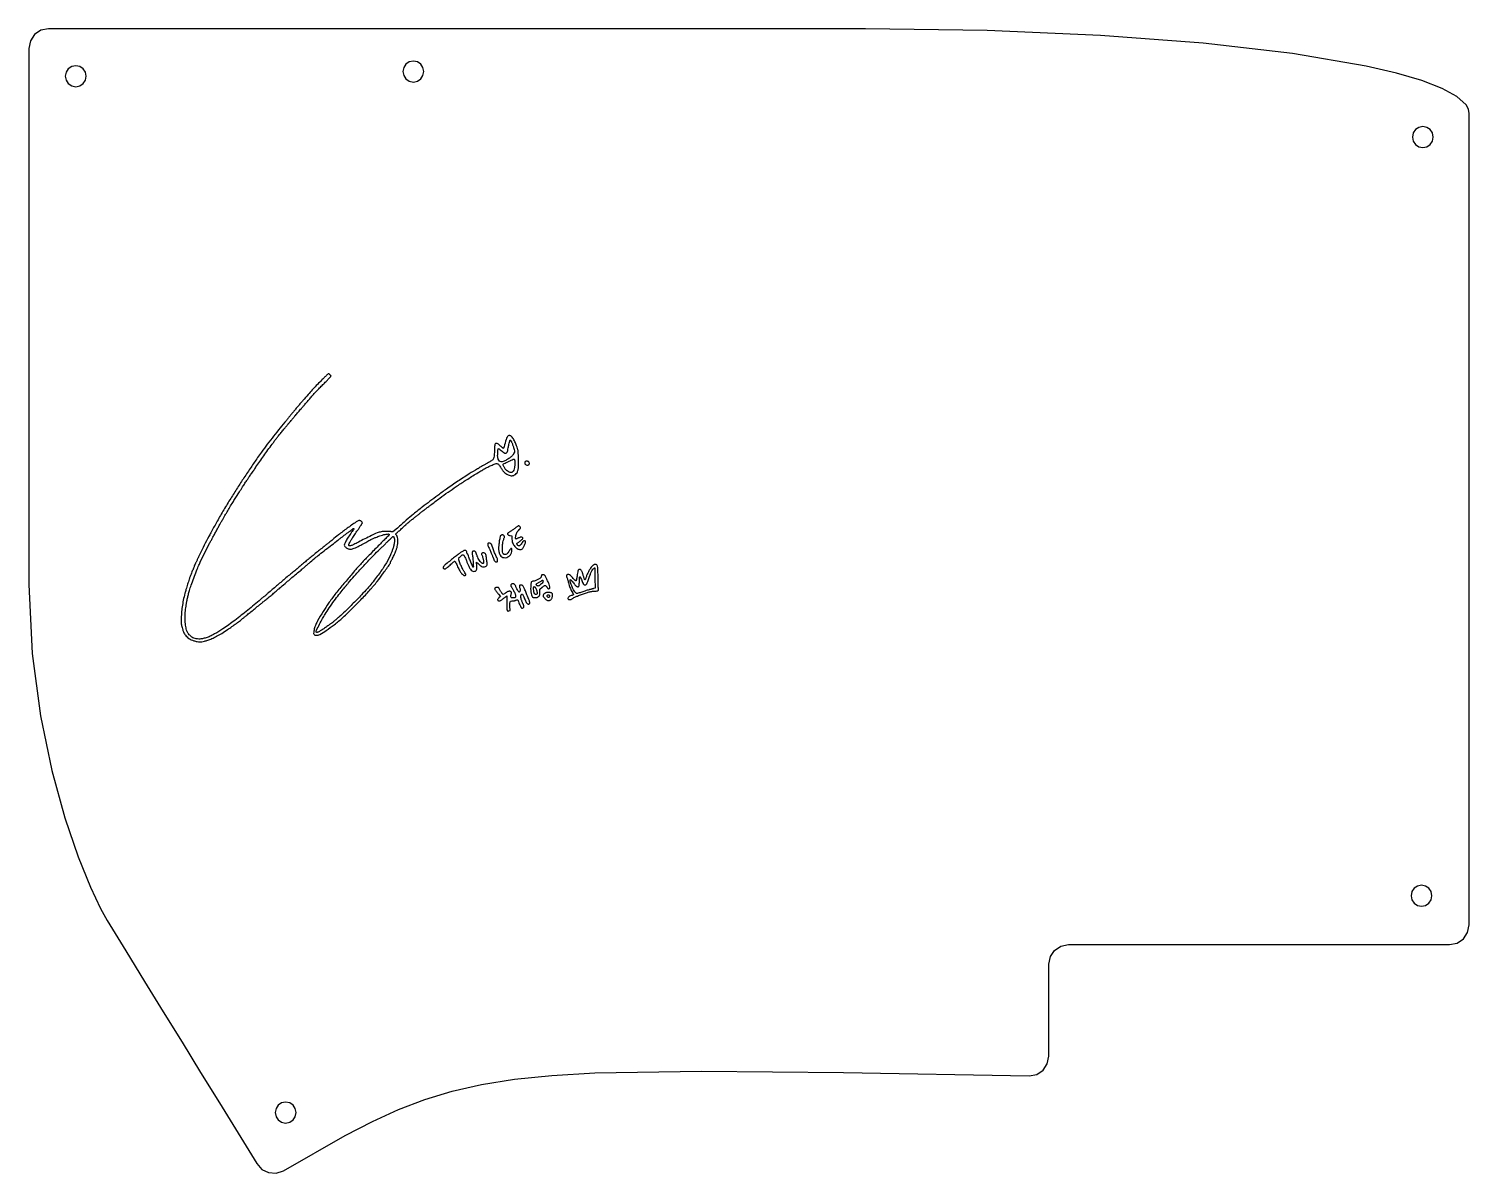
# Model space of a CAD drawing. Extents: x -110 to 546, y -59 to 410.
# Drawn here: x 183.4 to 344.9, y 111.1 to 239.4 of the extents above; entities that cross this region are included whole.
import ezdxf

# ---------------------------------------------------------------- set-up
doc = ezdxf.new("R2010")
doc.units = 0
doc.header["$MEASUREMENT"] = 0
doc.layers.get('0').update_dxf_attribs({"lineweight": 25, "true_color": 0xffffff})

msp = doc.modelspace()

# ---------------------------------------------------------------- linework, layer by layer
for p, q in [((184.71, 239.25), (184.01, 238.77)), ((185.57, 239.42), (184.71, 239.25)), ((277.19, 239.42), (185.57, 239.42)), ((290.84, 239.23), (277.19, 239.42)), ((303.55, 238.67), (290.84, 239.23)), ((183.54, 238.07), (183.37, 237.22)), ((184.01, 238.77), (183.54, 238.07)), ((315.06, 237.8), (303.55, 238.67)), ((325.07, 236.64), (315.06, 237.8)), ((183.37, 237.22), (183.37, 177.1)), ((333.34, 235.23), (325.07, 236.64)), ((187.55, 234.56), (187.46, 234.1)), ((187.8, 234.93), (187.55, 234.56)), ((188.18, 235.19), (187.8, 234.93)), ((188.63, 235.28), (188.18, 235.19)), ((189.09, 235.19), (188.63, 235.28)), ((189.46, 234.93), (189.09, 235.19)), ((189.72, 234.56), (189.46, 234.93)), ((189.81, 234.1), (189.72, 234.56)), ((225.41, 235.08), (225.32, 234.63)), ((225.32, 234.63), (225.41, 234.17)), ((225.32, 234.63), (225.32, 234.63)), ((225.66, 235.46), (225.41, 235.08)), ((226.03, 235.71), (225.66, 235.46)), ((226.49, 235.8), (226.03, 235.71)), ((226.95, 235.71), (226.49, 235.8)), ((227.32, 235.46), (226.95, 235.71)), ((227.57, 235.08), (227.32, 235.46)), ((227.66, 234.63), (227.57, 235.08)), ((227.57, 234.17), (227.66, 234.63)), ((336.73, 234.45), (333.34, 235.23)), ((339.58, 233.62), (336.73, 234.45)), ((187.46, 234.1), (187.55, 233.65)), ((187.46, 234.1), (187.46, 234.1)), ((187.55, 233.65), (187.8, 233.27)), ((187.8, 233.27), (188.18, 233.02)), ((188.18, 233.02), (188.63, 232.93)), ((188.63, 232.93), (189.09, 233.02)), ((189.09, 233.02), (189.46, 233.27)), ((189.46, 233.27), (189.72, 233.65)), ((189.72, 233.65), (189.81, 234.1)), ((225.41, 234.17), (225.66, 233.8)), ((225.66, 233.8), (226.03, 233.54)), ((226.03, 233.54), (226.49, 233.45)), ((226.49, 233.45), (226.95, 233.54)), ((226.95, 233.54), (227.32, 233.8)), ((227.32, 233.8), (227.57, 234.17)), ((341.85, 232.74), (339.58, 233.62)), ((343.52, 231.83), (341.85, 232.74)), ((344.55, 230.89), (343.52, 231.83)), ((344.81, 230.41), (344.55, 230.89)), ((344.89, 229.92), (344.81, 230.41)), ((344.89, 138.92), (344.89, 229.92)), ((338.86, 228.11), (338.61, 227.74)), ((339.23, 228.36), (338.86, 228.11)), ((339.69, 228.45), (339.23, 228.36)), ((340.15, 228.36), (339.69, 228.45)), ((340.52, 228.11), (340.15, 228.36)), ((340.77, 227.74), (340.52, 228.11)), ((338.61, 227.74), (338.52, 227.28)), ((338.52, 227.28), (338.61, 226.82)), ((338.52, 227.28), (338.52, 227.28)), ((338.61, 226.82), (338.86, 226.45)), ((338.86, 226.45), (339.23, 226.2)), ((339.23, 226.2), (339.69, 226.1)), ((339.69, 226.1), (340.15, 226.2)), ((340.15, 226.2), (340.52, 226.45)), ((340.52, 226.45), (340.77, 226.82)), ((340.86, 227.28), (340.77, 227.74)), ((340.77, 226.82), (340.86, 227.28)), ((183.37, 177.1), (183.76, 169.36)), ((183.76, 169.36), (184.69, 162.39)), ((184.69, 162.39), (185.95, 156.24)), ((185.95, 156.24), (187.4, 150.95)), ((187.4, 150.95), (188.89, 146.57)), ((188.89, 146.57), (190.28, 143.15)), ((190.28, 143.15), (191.42, 140.75)), ((338.47, 142.66), (338.37, 142.2)), ((338.37, 142.2), (338.47, 141.74)), ((338.37, 142.2), (338.37, 142.2)), ((338.72, 143.03), (338.47, 142.66)), ((339.09, 143.28), (338.72, 143.03)), ((339.55, 143.37), (339.09, 143.28)), ((340, 143.28), (339.55, 143.37)), ((340.38, 143.03), (340, 143.28)), ((340.63, 142.66), (340.38, 143.03)), ((340.72, 142.2), (340.63, 142.66)), ((340.63, 141.74), (340.72, 142.2)), ((191.42, 140.75), (192.16, 139.41)), ((338.47, 141.74), (338.72, 141.37)), ((338.72, 141.37), (339.09, 141.12)), ((339.09, 141.12), (339.55, 141.02)), ((339.55, 141.02), (340, 141.12)), ((340, 141.12), (340.38, 141.37)), ((340.38, 141.37), (340.63, 141.74)), ((192.16, 139.41), (194.26, 136)), ((344.72, 138.06), (344.89, 138.92)), ((343.55, 136.89), (344.25, 137.36)), ((344.25, 137.36), (344.72, 138.06)), ((194.26, 136), (196.35, 132.59)), ((297.93, 135.37), (298.4, 136.07)), ((298.4, 136.07), (299.1, 136.54)), ((299.1, 136.54), (299.95, 136.72)), ((299.95, 136.72), (342.69, 136.71)), ((342.69, 136.71), (343.55, 136.89)), ((297.75, 134.51), (297.93, 135.37)), ((297.75, 124.19), (297.75, 134.51)), ((196.35, 132.59), (198.45, 129.19)), ((198.45, 129.19), (200.55, 125.78)), ((200.55, 125.78), (202.64, 122.37)), ((297.11, 122.63), (297.58, 123.33)), ((297.58, 123.33), (297.75, 124.19)), ((202.64, 122.37), (204.74, 118.96)), ((234.15, 121.04), (237.84, 121.62)), ((237.84, 121.62), (242.03, 122.04)), ((242.03, 122.04), (246.84, 122.32)), ((246.84, 122.32), (258.8, 122.54)), ((258.8, 122.54), (274.71, 122.39)), ((274.71, 122.39), (295.55, 121.99)), ((295.55, 121.99), (296.41, 122.16)), ((296.41, 122.16), (297.11, 122.63)), ((227.77, 119.36), (230.84, 120.29)), ((230.84, 120.29), (234.15, 121.04)), ((204.74, 118.96), (206.83, 115.56)), ((211.09, 118.34), (211, 117.88)), ((211.34, 118.71), (211.09, 118.34)), ((211.71, 118.96), (211.34, 118.71)), ((212.17, 119.05), (211.71, 118.96)), ((212.63, 118.96), (212.17, 119.05)), ((213, 118.71), (212.63, 118.96)), ((213.25, 118.34), (213, 118.71)), ((213.34, 117.88), (213.25, 118.34)), ((221.9, 116.87), (224.83, 118.22)), ((224.83, 118.22), (227.77, 119.36)), ((211, 117.88), (211.09, 117.42)), ((211, 117.88), (211, 117.88)), ((211.09, 117.42), (211.34, 117.05)), ((211.34, 117.05), (211.71, 116.8)), ((211.71, 116.8), (212.17, 116.7)), ((212.17, 116.7), (212.63, 116.8)), ((212.63, 116.8), (213, 117.05)), ((213, 117.05), (213.25, 117.42)), ((213.25, 117.42), (213.34, 117.88)), ((218.86, 115.29), (221.9, 116.87)), ((206.83, 115.56), (208.93, 112.16)), ((211.93, 111.36), (218.86, 115.29)), ((208.93, 112.16), (209.5, 111.51)), ((209.5, 111.51), (210.26, 111.14)), ((210.26, 111.14), (211.1, 111.08)), ((211.1, 111.08), (211.93, 111.36))]:
    msp.add_line(p, q)
at = {"color": 5, "true_color": 0x0000ff}
for points in [[(216.12, 199.92, 0.004495), (215.61, 199.4, 0.006115), (215.16, 198.92, 0.005534), (214.68, 198.4, 0.002839), (214.1, 197.73, -0.000094), (213.99, 197.6, -0.000046), (213.85, 197.43, -0.000045), (213.7, 197.26, -0.000066), (213.57, 197.11, 0.002058), (213.44, 196.95, 0.001431), (213.29, 196.78, 0.001443), (213.15, 196.61, 0.002982), (213.05, 196.48, -0.002163), (212.92, 196.33, -0.000525), (212.72, 196.08, -0.000538), (212.48, 195.8, -0.000536), (212.25, 195.51, 0.00417), (211.55, 194.66, 0.0035), (210.82, 193.74, 0.003519), (210.11, 192.82, 0.004387), (209.46, 191.95, 0.007785), (209.02, 191.33, 0.001735), (208.29, 190.25, 0.001876), (207.49, 189.06, 0.002433), (206.76, 187.95, 0.005765), (206.01, 186.76, 0.004825), (205.23, 185.48, 0.00488), (204.5, 184.21, 0.006477), (203.85, 183.03, -0.001253), (203.71, 182.77, -0.001869), (203.59, 182.55, -0.000783), (203.48, 182.36, -0.039809), (203.46, 182.32, 0.049856), (203.4, 182.23, 0.000238), (202.92, 181.26, 0.000888), (202.48, 180.37, 0.010154), (202.31, 180.02, -0.001344), (202.26, 179.91, -0.000633), (202.2, 179.77, -0.000627), (202.13, 179.62, -0.000884), (202.07, 179.49, 0.00786), (201.96, 179.25, 0.003374), (201.83, 178.93, 0.002733), (201.66, 178.51, 0.001398), (201.46, 178, 0.014538), (201.35, 177.69, 0.002674), (201.17, 177.12, 0.00303), (200.99, 176.53, 0.008098), (200.87, 176.11, 0.014383), (200.69, 175.35, 0.015913), (200.57, 174.6, 0.016453), (200.49, 173.88, 0.018087), (200.46, 173.17, 0.005035), (200.47, 172.79, 0.027007), (200.48, 172.58, 0.033283), (200.52, 172.4, 0.010204), (200.6, 172.13, 0.011761), (200.71, 171.79, 0.039797), (200.81, 171.58, 0.048655), (200.93, 171.41, 0.02471), (201.11, 171.22, 0.039925), (201.33, 171.04, 0.046887), (201.57, 170.9, 0.038988), (201.86, 170.8, 0.017611), (202.25, 170.7, 0.037566), (202.52, 170.67, 0.042056), (202.77, 170.68, 0.034347), (203.06, 170.74, 0.015077), (203.43, 170.85, 0.025358), (203.91, 171.04, 0.017152), (204.43, 171.29, 0.014959), (205, 171.62, 0.009911), (205.65, 172.04, 0.005173), (206.14, 172.38, 0.004618), (206.65, 172.74, 0.002574), (207.11, 173.08, 0.055267), (207.23, 173.19, -0.043791), (207.25, 173.21, -0.000922), (207.35, 173.29, -0.002134), (207.47, 173.38, -0.001436), (207.6, 173.49, 0.002714), (207.88, 173.71, 0.000885), (208.28, 174.04, 0.000844), (208.75, 174.42, 0.000732), (209.23, 174.82, -0.000391), (209.35, 174.91, -0.000038), (209.63, 175.14, -0.000048), (209.97, 175.42, -0.000038), (210.34, 175.72, 0.001223), (210.72, 176.03, 0.001211), (211.1, 176.35, 0.001187), (211.43, 176.63, 0.004701), (211.63, 176.8, -0.001337), (212.26, 177.35, -0.002588), (212.76, 177.78, -0.002823), (213.24, 178.18, -0.001989), (213.79, 178.63, 0.00313), (214, 178.81, 0.001548), (214.27, 179.04, 0.001537), (214.55, 179.28, 0.002249), (214.8, 179.49, -0.003919), (215.43, 180.04, -0.007147), (215.96, 180.47, -0.004336), (216.65, 181.01, -0.000658), (218.04, 182.08, -0.00051), (218.29, 182.27, -0.000542), (218.53, 182.46, -0.000515), (218.75, 182.62, -0.002502), (218.87, 182.71, 0.001064), (218.97, 182.79, 0.000483), (219.11, 182.89, 0.000479), (219.25, 183, 0.000657), (219.38, 183.09, -0.003543), (219.76, 183.38, -0.325683), (219.83, 183.38, -0.412163), (219.83, 183.32, -0.004074), (219.57, 182.96, 0.012096), (219.18, 182.4, 0.026458), (218.92, 181.95, 0.030382), (218.76, 181.61, 0.216563), (218.77, 181.43, 0.066269), (218.85, 181.32, 0.049453), (218.96, 181.23, 0.046243), (219.1, 181.15, 0.041973), (219.25, 181.09, 0.022847), (219.38, 181.07, 0.058166), (219.47, 181.06, 0.051453), (219.57, 181.08, 0.014855), (219.73, 181.12, 0.02157), (219.99, 181.22, 0.011329), (220.3, 181.37, 0.008065), (220.71, 181.58, 0.002893), (221.29, 181.9, -0.005346), (221.74, 182.14, -0.015619), (222.05, 182.29, -0.015332), (222.38, 182.42, -0.004999), (222.87, 182.6, -0.0232), (223.17, 182.69, -0.028713), (223.46, 182.75, -0.027255), (223.7, 182.77, -0.204456), (223.81, 182.72, -0.40651), (223.81, 182.7, -0.00077), (223.49, 182.36, -0.004376), (223.12, 181.98, -0.002624), (222.68, 181.54, 0.001863), (222.18, 181.05, 0.001565), (221.67, 180.52, 0.001579), (221.19, 180.04, 0.004362), (220.87, 179.7, 0.004615), (220.44, 179.23, 0.005074), (220.03, 178.77, 0.003172), (219.51, 178.16, 0.000686), (218.6, 177.08, 0.008283), (217.7, 175.97, 0.014102), (216.98, 175, 0.015288), (216.37, 174.06, 0.012312), (215.76, 173.01, 0.008064), (215.56, 172.63, 0.026214), (215.45, 172.36, 0.034346), (215.38, 172.13, 0.023669), (215.33, 171.86, 0.03203), (215.31, 171.62, 0.135195), (215.35, 171.49, 0.187691), (215.44, 171.42, 0.073257), (215.6, 171.4, 0.129839), (216, 171.5, 0.018307), (216.73, 171.95, 0.018825), (217.62, 172.59, 0.012023), (218.59, 173.4, 0.017401), (219.18, 173.95, 0.003309), (220.22, 174.99, 0.002983), (221.24, 176.05, 0.022764), (221.7, 176.57, -0.004912), (221.78, 176.67, -0.003865), (221.87, 176.77, -0.003908), (221.95, 176.87, -0.009622), (222.01, 176.94, 0.028304), (222.44, 177.44, 0.00583), (223.14, 178.39, 0.002029), (223.87, 179.41, 0.155366), (223.93, 179.59, -0.10168), (223.93, 179.62, -0.016957), (223.95, 179.66, -0.017983), (223.98, 179.71, -0.015076), (224.01, 179.76, 0.041165), (224.17, 180.04, 0.009596), (224.39, 180.52, 0.009841), (224.59, 181.02, 0.036814), (224.69, 181.35, 0.032392), (224.74, 181.7, 0.03415), (224.75, 182.06, 0.036837), (224.71, 182.37, 0.08926), (224.63, 182.58, -0.006811), (224.59, 182.65, -0.009556), (224.56, 182.7, -0.006314), (224.53, 182.75, -0.116232), (224.53, 182.77, -0.204547), (224.53, 182.79, -0.001817), (224.64, 182.89, -0.005867), (224.76, 183, -0.003708), (224.91, 183.13, 0.00259), (225.08, 183.28, 0.001583), (225.28, 183.46, 0.001586), (225.47, 183.64, 0.002817), (225.63, 183.79, -0.005101), (225.88, 184.02, -0.010072), (226.09, 184.19, -0.00859), (226.32, 184.38, -0.002766), (226.67, 184.64, 0.004107), (226.81, 184.75, 0.002876), (226.96, 184.87, 0.002901), (227.11, 184.99, 0.006044), (227.22, 185.09, -0.006686), (227.34, 185.18, -0.003032), (227.49, 185.3, -0.003001), (227.65, 185.43, -0.004109), (227.8, 185.54, 0.000572), (227.95, 185.66, 0.000367), (228.12, 185.79, 0.000368), (228.3, 185.92, 0.000691), (228.44, 186.02, -0.00372), (229.47, 186.8, -0.005616), (230.38, 187.45, -0.005724), (231.29, 188.08, -0.004087), (232.32, 188.76, -0.00478), (232.59, 188.93, -0.000658), (233.17, 189.29, -0.000805), (233.75, 189.65, -0.002234), (234.16, 189.9, -0.014642), (234.59, 190.14, -0.010055), (235.09, 190.39, -0.007299), (235.56, 190.6, -0.075573), (235.77, 190.66, -0.083681), (235.92, 190.65, -0.131746), (236.03, 190.59, -0.061115), (236.15, 190.45, -0.007453), (236.36, 190.1, 0.021234), (236.53, 189.85, 0.04794), (236.68, 189.68, 0.048297), (236.86, 189.55, 0.021844), (237.12, 189.4, 0.051588), (237.35, 189.32, 0.07906), (237.56, 189.3, 0.083654), (237.75, 189.34, 0.065188), (237.94, 189.45, 0.078805), (238.12, 189.64, 0.098124), (238.22, 189.87, 0.047969), (238.27, 190.24, 0.006719), (238.27, 191, 0.003974), (238.27, 191.4, 0.00516), (238.26, 191.78, 0.003918), (238.24, 192.09, 0.045951), (238.22, 192.21, 0.036264), (238.12, 192.52, 0.010592), (237.93, 192.97, 0.009259), (237.71, 193.42, 0.059311), (237.58, 193.62, 0.023874), (237.49, 193.71, 0.060363), (237.43, 193.76, 0.073862), (237.35, 193.79, 0.052423), (237.27, 193.8, 0.140343), (237.11, 193.76, 0.149569), (237, 193.64, 0.042674), (236.89, 193.37, 0.002813), (236.66, 192.54, -0.019193), (236.64, 192.48, -0.028713), (236.62, 192.42, -0.02796), (236.6, 192.38, -0.256082), (236.58, 192.37, -0.169338), (236.56, 192.38, -0.005287), (236.47, 192.44, -0.009776), (236.38, 192.53, -0.006554), (236.27, 192.62, 0.017453), (236.09, 192.79, 0.057408), (235.95, 192.88, 0.08966), (235.83, 192.91, 0.102335), (235.71, 192.9, 0.202822), (235.66, 192.86, 0.074587), (235.63, 192.77, 0.027086), (235.61, 192.59, 0.002807), (235.59, 192.17, -0.006665), (235.56, 191.64, -0.035005), (235.52, 191.34, -0.067619), (235.45, 191.16, -0.107344), (235.34, 191.03, -0.027129), (235.26, 190.98, -0.002614), (235.05, 190.85, -0.003319), (234.8, 190.7, -0.002616), (234.53, 190.54, 0.000031), (234.25, 190.39, 0.000038), (233.99, 190.24, 0.000032), (233.78, 190.12, 0.000266), (233.68, 190.06, 0.012478), (232.75, 189.5, 0.004729), (231.48, 188.67, 0.004798), (230.21, 187.8, 0.009668), (229.22, 187.08, 0.001457), (227.49, 185.78, 0.006731), (226.51, 185, 0.009228), (225.7, 184.32, 0.004611), (224.7, 183.43), (224.2, 182.99), (224.01, 183.02, 0.025343), (223.9, 183.03, 0.00665), (223.73, 183.04, 0.006737), (223.54, 183.05, 0.006858), (223.35, 183.05, 0.043517), (222.87, 183.01, 0.050447), (222.42, 182.88, 0.02243), (221.79, 182.59, 0.002332), (220.33, 181.85, -0.006352), (219.81, 181.58, -0.033434), (219.51, 181.46, -0.075072), (219.34, 181.43, -0.316166), (219.25, 181.49, -0.186867), (219.26, 181.6, -0.026628), (219.35, 181.81, -0.02249), (219.52, 182.1, -0.008855), (219.77, 182.48, 0.001933), (219.93, 182.71, 0.001532), (220.09, 182.96, 0.001548), (220.25, 183.19, 0.003871), (220.36, 183.35, -0.002225), (220.45, 183.5, -0.002089), (220.54, 183.64, -0.002077), (220.63, 183.77, -0.007201), (220.69, 183.85, 0.021135), (220.74, 183.94, 0.071152), (220.77, 183.99, 0.104419), (220.77, 184.05, 0.082637), (220.75, 184.1, 0.097126), (220.69, 184.18, 0.072282), (220.59, 184.24, 0.07157), (220.48, 184.26, 0.091151), (220.37, 184.26, 0.092754), (220.08, 184.12, 0.003325), (219.07, 183.4, 0.006751), (218.09, 182.66, 0.018223), (217.42, 182.11, -0.015087), (217.36, 182.05, -0.000722), (217.13, 181.88, -0.001182), (216.87, 181.67, -0.00085), (216.57, 181.44, 0.00419), (216.21, 181.15, 0.001884), (215.74, 180.77, 0.001865), (215.24, 180.37, 0.002539), (214.8, 180, -0.000005), (214.38, 179.65, -0.000005), (213.96, 179.3, -0.000005), (213.6, 178.99, -0.00002), (213.37, 178.8, -0.001301), (213.19, 178.65, -0.000843), (212.97, 178.47, -0.000847), (212.76, 178.29, -0.001606), (212.59, 178.16, 0.00532), (212.08, 177.73, 0.000997), (211.15, 176.94, 0.000478), (210.18, 176.11, 0.017956), (209.96, 175.91, -0.02066), (209.93, 175.88, -0.003728), (209.86, 175.83, -0.004015), (209.78, 175.76, -0.003624), (209.7, 175.7, 0.003541), (209.61, 175.63, 0.002823), (209.51, 175.55, 0.002853), (209.42, 175.48, 0.007189), (209.36, 175.43, -0.009053), (207.93, 174.22, -0.009075), (206.46, 173.08, -0.009246), (205.14, 172.12, -0.029561), (204.2, 171.55, -0.016907), (203.69, 171.29, -0.028201), (203.24, 171.12, -0.033071), (202.83, 171.02, -0.042986), (202.45, 170.98, -0.037222), (202.14, 171.01, -0.061856), (201.88, 171.07, -0.062432), (201.66, 171.2, -0.03869), (201.43, 171.4, -0.016468), (201.29, 171.55, -0.038894), (201.2, 171.68, -0.041853), (201.13, 171.81, -0.021991), (201.07, 171.98, -0.044185), (200.95, 172.53, -0.024658), (200.9, 173.22, -0.023468), (200.92, 173.96, -0.024697), (201, 174.68, 0.000055), (201.03, 174.85, 0.000062), (201.06, 175.01, 0.000057), (201.08, 175.15, 0.000344), (201.09, 175.22, -0.016308), (201.14, 175.45, -0.003104), (201.24, 175.88, -0.003352), (201.35, 176.3, -0.012142), (201.43, 176.57, -0.009748), (201.64, 177.2, -0.00439), (201.95, 178.02, -0.004322), (202.26, 178.83, -0.011913), (202.5, 179.39, 0.005047), (202.53, 179.46, 0.007084), (202.56, 179.53, 0.004449), (202.58, 179.59, 0.090498), (202.59, 179.61, -0.116343), (202.6, 179.66, -0.000111), (203.12, 180.7, -0.000246), (203.63, 181.72, -0.050327), (203.69, 181.81, 0.041575), (203.71, 181.85, 0.000349), (203.88, 182.16, 0.001238), (204.07, 182.51, 0.000797), (204.29, 182.92, -0.001512), (204.52, 183.34, -0.001853), (204.73, 183.73, -0.00154), (204.91, 184.06, -0.013302), (205, 184.2, 0.005856), (205.07, 184.32, 0.002681), (205.15, 184.46, 0.002655), (205.24, 184.62, 0.003661), (205.32, 184.76, -0.00669), (205.52, 185.11, -0.002226), (205.83, 185.63, -0.002281), (206.16, 186.18, -0.003572), (206.45, 186.64, -0.000572), (206.99, 187.49, -0.001977), (207.34, 188.05, -0.002931), (207.61, 188.46, -0.003543), (207.87, 188.85, 0.000776), (208.06, 189.12, 0.000308), (208.31, 189.5, 0.000305), (208.59, 189.9, 0.000383), (208.84, 190.28, -0.003659), (209.26, 190.9, -0.003197), (209.71, 191.54, -0.003118), (210.18, 192.19, -0.00303), (210.67, 192.84, 0.00052), (210.78, 193, 0.000428), (210.9, 193.16, 0.000432), (211.01, 193.31, 0.001152), (211.09, 193.42, -0.008489), (211.18, 193.53, -0.002626), (211.31, 193.69, -0.002626), (211.46, 193.87, -0.002885), (211.6, 194.05, 0.002515), (211.75, 194.23, 0.001988), (211.91, 194.42, 0.00201), (212.06, 194.6, 0.005001), (212.16, 194.74, -0.003998), (212.25, 194.85, -0.003756), (212.34, 194.97, -0.003737), (212.43, 195.07, -0.012929), (212.48, 195.13, 0.009341), (212.54, 195.19, 0.003272), (212.61, 195.28, 0.003247), (212.7, 195.38, 0.003792), (212.77, 195.48, -0.003879), (212.86, 195.58, -0.002125), (212.96, 195.71, -0.002118), (213.07, 195.83, -0.003379), (213.16, 195.94, 0.002832), (213.27, 196.06, 0.00092), (213.43, 196.25, 0.000917), (213.6, 196.45, 0.001032), (213.76, 196.65, -0.002604), (213.94, 196.85, -0.001814), (214.13, 197.08, -0.001829), (214.33, 197.3, -0.003789), (214.48, 197.47, 0.003242), (214.62, 197.63, 0.001837), (214.8, 197.83, 0.001834), (214.97, 198.04, 0.003019), (215.12, 198.21, -0.01196), (215.3, 198.42, -0.002805), (215.61, 198.75, -0.002889), (215.98, 199.14, -0.002836), (216.35, 199.52, 0.001959), (216.7, 199.87, 0.003164), (216.99, 200.18, 0.000573), (217.25, 200.45, 0.191236), (217.26, 200.48, 0.192031), (217.24, 200.52, 0.014779), (217.14, 200.63, 0.015389), (217.03, 200.72, 0.174552), (216.98, 200.74, 0.192096), (216.95, 200.73, 0.000716), (216.71, 200.5, 0.00355), (216.44, 200.24, 0.002206)], [(237.52, 193.02, -0.018743), (237.66, 192.7, -0.02062), (237.76, 192.37, -0.019147), (237.82, 192.09, -0.117407), (237.82, 191.95, -0.076493), (237.71, 191.72, -0.049274), (237.52, 191.49, -0.042956), (237.26, 191.27, -0.031045), (236.94, 191.07, -0.030933), (236.58, 190.9, -0.114963), (236.34, 190.87, -0.17351), (236.16, 190.95, -0.095013), (236.02, 191.15, -0.03249), (235.97, 191.28, -0.047757), (235.95, 191.4, -0.032586), (235.94, 191.55, -0.007674), (235.96, 191.81, -0.003289), (235.98, 192.21, -0.08117), (236.01, 192.31, -0.432801), (236.06, 192.33, -0.071181), (236.15, 192.27, 0.025942), (236.33, 192.12, 0.017666), (236.54, 191.97, 0.013304), (236.75, 191.84, 0.131275), (236.85, 191.82, 0.16657), (236.94, 191.85, 0.11862), (237.01, 191.94, 0.054916), (237.07, 192.11, 0.010593), (237.13, 192.43, -0.005613), (237.2, 192.81, -0.016211), (237.27, 193.08, -0.014484), (237.32, 193.26, -0.322834), (237.36, 193.29, -0.248967), (237.39, 193.28, -0.01309), (237.43, 193.21, -0.018113), (237.48, 193.13, -0.011943)], [(237.87, 190.62, -0.034244), (237.84, 190.22, -0.070775), (237.76, 189.91, -0.105763), (237.62, 189.72, -0.185041), (237.44, 189.66, -0.115658), (237.23, 189.7, -0.060163), (237.01, 189.85, -0.053268), (236.79, 190.07, -0.046341), (236.62, 190.35, -0.047518), (236.56, 190.5, -0.214147), (236.57, 190.59, -0.137792), (236.66, 190.66, -0.016484), (236.89, 190.77, 0.007322), (237.01, 190.82, 0.003487), (237.16, 190.89, 0.003456), (237.33, 190.97, 0.004903), (237.47, 191.04, -0.004069), (237.68, 191.15, -0.066062), (237.76, 191.17, -0.239528), (237.8, 191.16, -0.113997), (237.83, 191.11, -0.063742), (237.85, 191.05, -0.009075), (237.86, 190.93, -0.010203), (237.87, 190.78, -0.00854)], [(239.05, 190.89, 0.228613), (238.98, 190.78, 0.174541), (239.01, 190.64, 0.135788), (239.13, 190.52, 0.144258), (239.3, 190.49, 0.078686), (239.42, 190.52, 0.160613), (239.49, 190.59, 0.169547), (239.51, 190.68, 0.089645), (239.47, 190.79, 0.113459), (239.4, 190.88, 0.094438), (239.28, 190.93, 0.092118), (239.16, 190.93, 0.101231)], [(236.29, 182.6, 0.151519), (236.22, 182.47, 0.00747), (236.13, 181.98, 0.013063), (236.07, 181.48, 0.030632), (236.05, 181.1, 0.047896), (236.1, 180.7, 0.086222), (236.22, 180.4, 0.108063), (236.42, 180.2, 0.114511), (236.67, 180.11, 0.107253), (236.96, 180.13, 0.096697), (237.22, 180.28, 0.093246), (237.42, 180.51, 0.091513), (237.52, 180.8, 0.036352), (237.54, 181.05, 0.373906), (237.48, 181.13, 0.278706), (237.37, 181.08, 0.028211), (237.22, 180.85, -0.028167), (237.11, 180.66, -0.064455), (237, 180.55, -0.084644), (236.88, 180.48, -0.087502), (236.75, 180.46, -0.058562), (236.68, 180.46, -0.118382), (236.63, 180.49, -0.091462), (236.59, 180.54, -0.025709), (236.54, 180.63, -0.091679), (236.49, 180.89, -0.01996), (236.49, 181.36, -0.021386), (236.53, 181.83, -0.06135), (236.62, 182.15, 0.011883), (236.69, 182.34, 0.069078), (236.71, 182.44, 0.12702), (236.69, 182.52, 0.083929), (236.64, 182.59, 0.107413), (236.56, 182.64, 0.085007), (236.46, 182.66, 0.086172), (236.36, 182.65, 0.115442)], [(237.93, 183.44, -0.008515), (237.8, 183.34, -0.005662), (237.64, 183.23, -0.0057), (237.48, 183.13, -0.01108), (237.35, 183.05, 0.013146), (237.25, 182.98, 0.01693), (237.15, 182.91, 0.014801), (237.07, 182.85, 0.124328), (237.05, 182.82, 0.196823), (237.05, 182.74, 0.124699), (237.11, 182.67, 0.08483), (237.21, 182.62, 0.04798), (237.35, 182.59), (237.53, 182.56), (237.55, 182.19, 0.032014), (237.59, 181.89, 0.062622), (237.67, 181.66, 0.063576), (237.79, 181.46, 0.033966), (237.99, 181.25, 0.037863), (238.15, 181.12, 0.058701), (238.31, 181.05, 0.070029), (238.46, 181.01, 0.095827), (238.59, 181.03, 0.167139), (238.75, 181.14, 0.032994), (238.93, 181.45, 0.0316), (239.07, 181.77, 0.211613), (239.05, 181.94, 0.166138), (238.97, 182.01, 0.225726), (238.88, 182.01, 0.111445), (238.77, 181.92, 0.03297), (238.64, 181.73, -0.030984), (238.5, 181.53, -0.123916), (238.39, 181.44, -0.220181), (238.28, 181.44, -0.119089), (238.18, 181.52, -0.013549), (238.15, 181.57, -0.016889), (238.12, 181.61, -0.01524), (238.1, 181.64, -0.111218), (238.09, 181.66, -0.224743), (238.1, 181.68, -0.004288), (238.2, 181.76, -0.009512), (238.31, 181.85, -0.006118), (238.44, 181.95, 0.019134), (238.67, 182.14, 0.098237), (238.77, 182.27, 0.286567), (238.76, 182.35, 0.170203), (238.67, 182.41, 0.085305), (238.61, 182.42, 0.036208), (238.52, 182.41, 0.029888), (238.42, 182.37, 0.017641), (238.3, 182.32, -0.006311), (238.19, 182.28, -0.00851), (238.1, 182.24, -0.006134), (238.02, 182.21, -0.086595), (237.99, 182.2, -0.34899), (237.97, 182.22, -0.040495), (237.96, 182.28, -0.030475), (237.96, 182.36, -0.012021), (237.97, 182.48, -0.045673), (238.01, 182.7, -0.048276), (238.1, 182.9, -0.047788), (238.21, 183.08, -0.043103), (238.37, 183.25, 0.030243), (238.42, 183.3, 0.032527), (238.47, 183.36, 0.034442), (238.5, 183.41, 0.114057), (238.51, 183.45, 0.159398), (238.49, 183.51, 0.045056), (238.42, 183.59, 0.045292), (238.34, 183.66, 0.145355), (238.27, 183.68, 0.148787), (238.25, 183.67, 0.003474), (238.16, 183.61, 0.007397), (238.05, 183.53, 0.004913)], [(224.34, 182.3, -0.073943), (224.37, 182.07, -0.024744), (224.34, 181.74, -0.024085), (224.27, 181.37, -0.025842), (224.17, 181.02, -0.038272), (223.76, 180.07, -0.023417), (223.15, 179.02, -0.020575), (222.34, 177.88, -0.014475), (221.34, 176.66, -0.011259), (220.67, 175.93, -0.004985), (219.76, 174.99, -0.004913), (218.84, 174.09, -0.013503), (218.17, 173.48, -0.00117), (217.86, 173.21, -0.00173), (217.6, 172.98, -0.00077), (217.37, 172.79, -0.034138), (217.31, 172.75, 0.012369), (217.27, 172.72, 0.001192), (217.16, 172.65, 0.001516), (217.03, 172.55, 0.001197), (216.89, 172.45, -0.009049), (216.54, 172.2, -0.010493), (216.19, 171.98, -0.009174), (215.89, 171.8, -0.06701), (215.73, 171.74, -0.023532), (215.66, 171.73, -0.179791), (215.62, 171.73, -0.219733), (215.61, 171.76, -0.036477), (215.6, 171.82, -0.114347), (215.64, 171.98, -0.003113), (215.97, 172.65, -0.007172), (216.31, 173.29, -0.017046), (216.59, 173.76, -0.008794), (217.06, 174.49, -0.006857), (217.61, 175.26, -0.006983), (218.15, 175.99, -0.01172), (218.63, 176.59, 0.000435), (218.82, 176.81, 0.000332), (219.03, 177.06, 0.000336), (219.23, 177.3, 0.00079), (219.37, 177.47, -0.009264), (220.04, 178.24, -0.004191), (220.93, 179.21, -0.00419), (221.84, 180.18, -0.009312), (222.55, 180.89, 0.000836), (222.78, 181.11, 0.00042), (223.06, 181.38, 0.000417), (223.35, 181.67, 0.000618), (223.6, 181.92, -0.004803), (223.83, 182.13, -0.007404), (224.02, 182.31, -0.003057), (224.2, 182.47, -0.181069), (224.23, 182.48, -0.219077), (224.26, 182.47, -0.044277), (224.29, 182.43, -0.039202), (224.32, 182.37, -0.027849)], [(231.79, 180.68, 0.010678), (231.51, 180.47, 0.003919), (231.12, 180.17, 0.003519), (230.66, 179.8, 0.002486), (230.15, 179.38, 0.011929), (230.04, 179.29, 0.01466), (229.94, 179.19, 0.013117), (229.86, 179.1, 0.095313), (229.83, 179.06, 0.169721), (229.83, 178.98, 0.118111), (229.88, 178.91, 0.100138), (229.96, 178.86, 0.092107), (230.05, 178.85, 0.160323), (230.1, 178.86, 0.007553), (230.25, 178.97, 0.011798), (230.42, 179.12, 0.008151), (230.61, 179.28, -0.004428), (230.79, 179.45, -0.006812), (230.95, 179.59, -0.002746), (231.1, 179.71, -0.168394), (231.13, 179.72, -0.275888), (231.15, 179.71, -0.003659), (231.24, 179.54, -0.009213), (231.35, 179.34, -0.005771), (231.46, 179.1, 0.016099), (231.7, 178.65, 0.042309), (231.9, 178.35, 0.063174), (232.08, 178.17, 0.162103), (232.26, 178.11, 0.114471), (232.35, 178.13, 0.319438), (232.38, 178.19, 0.104477), (232.35, 178.29, 0.012216), (232.21, 178.51, -0.028026), (232.04, 178.8, -0.011279), (231.84, 179.22, -0.010109), (231.66, 179.63, -0.051061), (231.58, 179.88, -0.03635), (231.57, 179.98, -0.123085), (231.59, 180.05, -0.088561), (231.63, 180.11, -0.013594), (231.75, 180.22, -0.007391), (231.94, 180.38, -0.081017), (232.03, 180.43, -0.217555), (232.1, 180.43, -0.09874), (232.16, 180.37, -0.054903), (232.2, 180.31, -0.0066), (232.28, 180.16, -0.007792), (232.36, 179.98, -0.006336), (232.44, 179.78, 0.009914), (232.7, 179.15, 0.048221), (232.9, 178.81, 0.095886), (233.08, 178.63, 0.145431), (233.28, 178.57, 0.071246), (233.46, 178.6, 0.199518), (233.55, 178.67, 0.113661), (233.6, 178.83, 0.016774), (233.6, 179.15), (233.59, 179.6), (233.76, 179.44, 0.006643), (233.84, 179.37, 0.00496), (233.92, 179.29, 0.005015), (234, 179.23, 0.011378), (234.06, 179.18, 0.112577), (234.25, 179.09, 0.090262), (234.48, 179.09, 0.101591), (234.67, 179.16, 0.191134), (234.77, 179.29, 0.092637), (234.78, 179.47, 0.007467), (234.71, 179.92, 0.007296), (234.64, 180.37, 0.096525), (234.57, 180.53, 0.104975), (234.51, 180.6, 0.07915), (234.41, 180.65, 0.080384), (234.3, 180.66, 0.115078), (234.21, 180.63, 0.1211), (234.16, 180.58, 0.155547), (234.14, 180.52, 0.078074), (234.16, 180.43, 0.014883), (234.23, 180.27, -0.028814), (234.26, 180.17, -0.013706), (234.3, 180.04, -0.013535), (234.33, 179.9, -0.018694), (234.35, 179.78, -0.008752), (234.36, 179.62, -0.052993), (234.36, 179.54, -0.119278), (234.34, 179.49, -0.149521), (234.3, 179.46, -0.109096), (234.27, 179.46, -0.060814), (234.22, 179.47, -0.054951), (234.18, 179.49, -0.051236), (234.14, 179.52, -0.053718), (234, 179.67, -0.02101), (233.85, 179.9, -0.021185), (233.71, 180.15, -0.037538), (233.63, 180.37, 0.005786), (233.59, 180.48, 0.006235), (233.55, 180.59, 0.005919), (233.52, 180.68, 0.029486), (233.5, 180.73, 0.127583), (233.43, 180.8, 0.09101), (233.32, 180.85, 0.094772), (233.22, 180.85, 0.155283), (233.13, 180.81, 0.104983), (233.1, 180.75, 0.084175), (233.09, 180.69, 0.040668), (233.09, 180.58, 0.00659), (233.12, 180.38, -0.01638), (233.17, 179.97, -0.011377), (233.2, 179.5, -0.00554), (233.22, 179.07, -0.671547), (233.18, 179.05, -0.101508), (233.13, 179.14, -0.002249), (232.94, 179.6, -0.005282), (232.76, 180.04, -0.022683), (232.67, 180.3, 0.02301), (232.65, 180.38, 0.023198), (232.62, 180.45, 0.023771), (232.58, 180.51, 0.080906), (232.55, 180.55, -0.087088), (232.53, 180.58, -0.043474), (232.5, 180.63, -0.041402), (232.49, 180.68, -0.04786), (232.48, 180.73, 0.085826), (232.47, 180.82, 0.149815), (232.43, 180.87, 0.117048), (232.35, 180.91, 0.041881), (232.23, 180.92, 0.108759), (232.17, 180.9, 0.014771), (232.06, 180.85, 0.016434), (231.93, 180.77, 0.013194)], [(234.86, 181.71, 0.191703), (234.83, 181.65, 0.063136), (234.84, 181.54, 0.040376), (234.89, 181.39, 0.013905), (234.98, 181.17, -0.006109), (235.05, 181.02, -0.003179), (235.14, 180.83, -0.00316), (235.22, 180.63, -0.004816), (235.29, 180.46, 0.002864), (235.35, 180.3, 0.00397), (235.41, 180.17, 0.002494), (235.46, 180.05, 0.049155), (235.47, 180.02, -0.049529), (235.49, 179.99, -0.014419), (235.5, 179.95, -0.01434), (235.52, 179.9, -0.014883), (235.53, 179.86, 0.11406), (235.58, 179.76, 0.077158), (235.67, 179.68, 0.080885), (235.77, 179.64, 0.155843), (235.86, 179.64, 0.221534), (235.91, 179.69, 0.064828), (235.93, 179.8, 0.059859), (235.92, 179.93, 0.083668), (235.89, 180.03, -0.023625), (235.79, 180.24, -0.003417), (235.61, 180.66, -0.003669), (235.44, 181.09, -0.0195), (235.35, 181.33, 0.014389), (235.32, 181.43, 0.014818), (235.28, 181.53, 0.014697), (235.24, 181.62, 0.059077), (235.21, 181.66, 0.122489), (235.14, 181.71, 0.057534), (235.03, 181.74, 0.058309), (234.92, 181.74, 0.175605)], [(246.53, 179.14, 0.043441), (246.36, 178.93, 0.020043), (246.18, 178.62, 0.019309), (246, 178.27, 0.021691), (245.86, 177.92, -0.007258), (245.82, 177.8, -0.011583), (245.78, 177.7, -0.005525), (245.74, 177.61, -0.293332), (245.73, 177.61, -0.30772), (245.72, 177.61, -0.004486), (245.68, 177.71, -0.010462), (245.64, 177.82, -0.006492), (245.6, 177.96, 0.000108), (245.55, 178.11, 0.000107), (245.51, 178.26, 0.000105), (245.47, 178.38, 0.000424), (245.45, 178.46, 0.048445), (245.4, 178.59, 0.05011), (245.32, 178.7, 0.055714), (245.24, 178.78, 0.166605), (245.17, 178.8, 0.142807), (245.06, 178.77, 0.13394), (244.98, 178.69, 0.067053), (244.93, 178.52, 0.014238), (244.88, 178.23, -0.002229), (244.82, 177.83, -0.016725), (244.78, 177.64, -0.031259), (244.75, 177.54, -0.315905), (244.71, 177.51, -0.174532), (244.69, 177.52, -0.011209), (244.64, 177.57, -0.015315), (244.57, 177.63, -0.010743), (244.5, 177.71, 0.014286), (244.2, 178.02, 0.058762), (243.99, 178.19, 0.124403), (243.84, 178.23, 0.212787), (243.72, 178.19, 0.091582), (243.68, 178.13, 0.121637), (243.67, 178.08, 0.054101), (243.68, 177.99, 0.006541), (243.74, 177.8, -0.003621), (243.78, 177.66, -0.001935), (243.84, 177.48, -0.001926), (243.89, 177.29, -0.003006), (243.93, 177.13, 0.013958), (244.01, 176.87, 0.019753), (244.1, 176.65, 0.020204), (244.2, 176.43, 0.015673), (244.33, 176.2, -0.011125), (244.37, 176.13, -0.013854), (244.41, 176.06, -0.012135), (244.43, 176, -0.095211), (244.44, 175.97, -0.259453), (244.43, 175.94, -0.027431), (244.37, 175.91, -0.028378), (244.29, 175.88, -0.018884), (244.2, 175.85, 0.051297), (244.01, 175.78, 0.08396), (243.88, 175.67, 0.13005), (243.82, 175.56, 0.238059), (243.84, 175.47, 0.156224), (243.93, 175.41, 0.075289), (244.06, 175.4, 0.072996), (244.19, 175.42, 0.12233), (244.29, 175.49, -0.078929), (244.4, 175.57, -0.016283), (244.61, 175.68, -0.013207), (244.91, 175.81, -0.005148), (245.34, 175.98, -0.013672), (245.79, 176.14, -0.017712), (246.22, 176.26, -0.019745), (246.59, 176.34, -0.040596), (246.89, 176.36, 0.028459), (247.12, 176.38, 0.166417), (247.23, 176.43, 0.210729), (247.27, 176.53, 0.048565), (247.24, 176.71, -0.045527), (247.23, 176.83, -0.003253), (247.21, 177.17, -0.004555), (247.2, 177.57, -0.003423), (247.2, 178.02, 0.003759), (247.19, 178.87, 0.05336), (247.16, 179.17, 0.192863), (247.06, 179.3, 0.145886), (246.89, 179.35, 0.051786), (246.8, 179.34, 0.079533), (246.72, 179.31, 0.0579), (246.64, 179.25, 0.016306)], [(240.85, 178.11, 0.034982), (240.84, 178.07, 0.023185), (240.82, 178.02, 0.023361), (240.81, 177.98, 0.041367), (240.81, 177.93, -0.257694), (240.75, 177.83, -0.01661), (240.45, 177.66, -0.022414), (240.14, 177.51, -0.101823), (239.94, 177.47, 0.116389), (239.81, 177.43, 0.170435), (239.72, 177.35, 0.082514), (239.67, 177.17, 0.014205), (239.65, 176.82, 0.025752), (239.65, 176.44, 0.034295), (239.69, 176.1, 0.037764), (239.77, 175.82, 0.149672), (239.87, 175.69, 0.084263), (239.92, 175.66, 0.025148), (239.99, 175.64, 0.024441), (240.08, 175.63, 0.024204), (240.17, 175.63, 0.026186), (240.29, 175.63, 0.060825), (240.38, 175.65, 0.063961), (240.46, 175.69, 0.031635), (240.54, 175.76, 0.032589), (240.63, 175.85, 0.101631), (240.67, 175.93, 0.067432), (240.69, 176.02, 0.00908), (240.69, 176.24), (240.69, 176.58), (240.94, 176.8, -0.017127), (241.05, 176.88, -0.024949), (241.15, 176.95, -0.025529), (241.23, 176.99, -0.148535), (241.28, 177, -0.128362), (241.32, 176.98, -0.035949), (241.37, 176.93, -0.03374), (241.43, 176.87, -0.029894), (241.47, 176.8, 0.024698), (241.53, 176.71, 0.063046), (241.58, 176.66, 0.086918), (241.63, 176.63, 0.091356), (241.69, 176.62, 0.320247), (241.78, 176.68, 0.121996), (241.79, 176.85, 0.056805), (241.72, 177.12, 0.019444), (241.55, 177.5, -0.003271), (241.46, 177.69, -0.004914), (241.38, 177.85, -0.002119), (241.32, 177.99, -0.104889), (241.31, 178.02, 0.216427), (241.29, 178.07, 0.044239), (241.2, 178.14, 0.045603), (241.1, 178.19, 0.09002), (241.01, 178.2, 0.076383), (240.96, 178.2, 0.057116), (240.92, 178.18, 0.057389), (240.88, 178.15, 0.079401)], [(246.86, 177.82), (246.89, 176.7), (246.73, 176.65, -0.008565), (246.66, 176.63, -0.003345), (246.55, 176.6, -0.00331), (246.43, 176.57, -0.00411), (246.33, 176.54, 0.016538), (246.19, 176.51, 0.004393), (245.98, 176.45, 0.004451), (245.74, 176.37, 0.004571), (245.51, 176.29, -0.005326), (245.28, 176.21, -0.007112), (245.08, 176.15, -0.005158), (244.9, 176.1, -0.07043), (244.84, 176.09, -0.199174), (244.74, 176.13, -0.037137), (244.6, 176.29, -0.032246), (244.46, 176.52, -0.018307), (244.31, 176.82, -0.018518), (244.2, 177.09, -0.021012), (244.12, 177.34, -0.01498), (244.07, 177.57, -0.252504), (244.09, 177.64, -0.400109), (244.13, 177.64, -0.021865), (244.24, 177.53, -0.022274), (244.37, 177.38, -0.010027), (244.54, 177.16, 0.026211), (244.6, 177.08, 0.02114), (244.68, 177, 0.021627), (244.75, 176.93, 0.050172), (244.82, 176.89, 0.015937), (244.9, 176.85, 0.105048), (244.95, 176.84, 0.151486), (244.99, 176.85, 0.044749), (245.03, 176.89, 0.118329), (245.07, 176.95, 0.045615), (245.09, 177.05, 0.026504), (245.1, 177.2, 0.006246), (245.11, 177.45, -0.006405), (245.11, 177.68, -0.021716), (245.12, 177.83, -0.027773), (245.14, 177.93, -0.260604), (245.17, 177.96, -0.145461), (245.19, 177.96, -0.102203), (245.21, 177.95, -0.085578), (245.23, 177.93, -0.067107), (245.25, 177.9, 0.013205), (245.33, 177.66, 0.010761), (245.43, 177.42, 0.007614), (245.52, 177.2, 0.089341), (245.58, 177.12, 0.111143), (245.65, 177.07, 0.09508), (245.75, 177.06, 0.09414), (245.85, 177.08, 0.106266), (245.92, 177.13, 0.081016), (245.96, 177.19, 0.007051), (246.03, 177.35, 0.009122), (246.11, 177.55, 0.006963), (246.18, 177.77, -0.005563), (246.34, 178.24, -0.020216), (246.46, 178.54, -0.031951), (246.57, 178.74, -0.068377), (246.68, 178.87, -0.014269), (246.73, 178.91, -0.023211), (246.77, 178.95, -0.019529), (246.81, 178.97, -0.338285), (246.82, 178.97, -0.188662), (246.83, 178.95, -0.000332), (246.84, 178.62, -0.002386), (246.85, 178.26, -0.001467)], [(237.48, 177.14, 0.12745), (237.43, 177.08, 0.136502), (237.41, 177.01, 0.105998), (237.43, 176.92, 0.056459), (237.49, 176.82, -0.02973), (237.53, 176.75, -0.005758), (237.61, 176.63, -0.006105), (237.69, 176.49, -0.005606), (237.77, 176.33, -0.0106), (237.86, 176.14, -0.030304), (237.92, 176, -0.042916), (237.94, 175.89, -0.055818), (237.95, 175.78, -0.022381), (237.93, 175.67, -0.175685), (237.91, 175.63, -0.146593), (237.86, 175.6, -0.014158), (237.72, 175.59, -0.046699), (237.54, 175.6, -0.213074), (237.45, 175.65, -0.175023), (237.42, 175.76, -0.030238), (237.45, 175.98, 0.008718), (237.48, 176.13, 0.065417), (237.48, 176.21, 0.132839), (237.47, 176.26, 0.080092), (237.42, 176.3, 0.141182), (237.32, 176.34, 0.08289), (237.19, 176.33, 0.057102), (237.02, 176.26, 0.024383), (236.82, 176.14), (236.57, 175.98), (236.46, 176.09, -0.047036), (236.4, 176.15, -0.015), (236.33, 176.25, -0.014822), (236.26, 176.37, -0.01601), (236.2, 176.49, 0.009259), (236.11, 176.67, 0.085013), (236.06, 176.74, 0.144943), (236, 176.77, 0.043395), (235.89, 176.78, 0.047015), (235.78, 176.77, 0.082045), (235.69, 176.73, 0.110547), (235.63, 176.68, 0.15498), (235.61, 176.62, 0.139875), (235.63, 176.56, 0.019032), (235.69, 176.47, 0.011816), (235.81, 176.32, 0.001941), (236.04, 176.03), (236.26, 175.77), (236.09, 175.6, 0.025771), (235.99, 175.48, 0.101597), (235.94, 175.4, 0.213572), (235.95, 175.33, 0.1614), (236, 175.29, 0.077446), (236.11, 175.26, 0.098564), (236.21, 175.28, 0.06758), (236.33, 175.34, 0.019864), (236.48, 175.45, -0.005112), (236.59, 175.54, -0.004634), (236.69, 175.62, -0.004642), (236.79, 175.69, -0.014804), (236.85, 175.73), (236.99, 175.82), (236.98, 175.01, 0.004817), (236.98, 174.43, 0.062879), (237, 174.21, 0.259773), (237.08, 174.13, 0.159848), (237.21, 174.14), (237.33, 174.18), (237.32, 174.67, -0.01274), (237.32, 175.03, -0.129231), (237.36, 175.17, -0.217582), (237.45, 175.24, -0.045185), (237.67, 175.26, 0.033084), (237.74, 175.26, 0.022475), (237.83, 175.28, 0.022699), (237.91, 175.3, 0.041552), (237.98, 175.33, -0.048795), (238.09, 175.38, -0.183232), (238.17, 175.37, -0.166119), (238.23, 175.31, -0.038601), (238.28, 175.19, 0.019542), (238.37, 174.93, 0.018941), (238.49, 174.68, 0.011595), (238.61, 174.47, 0.269164), (238.67, 174.43, 0.139161), (238.8, 174.47, 0.195922), (238.87, 174.57, 0.128695), (238.87, 174.72, 0.050668), (238.79, 174.93, -0.021742), (238.75, 175.02, -0.007557), (238.7, 175.15, -0.00749), (238.65, 175.29, -0.008654), (238.6, 175.43, -0.0073), (238.55, 175.63, -0.051559), (238.53, 175.73, -0.088879), (238.54, 175.81, -0.044103), (238.58, 175.91, -0.033714), (238.61, 175.96, -0.0478), (238.65, 176, -0.058089), (238.68, 176.03, -0.217254), (238.71, 176.03, -0.191539), (238.73, 176, -0.006355), (238.81, 175.87, -0.011269), (238.88, 175.7, -0.007513), (238.97, 175.51, 0.007935), (239.08, 175.26, 0.025583), (239.16, 175.1, 0.038876), (239.23, 175, 0.094461), (239.3, 174.94, 0.02083), (239.38, 174.9, 0.121102), (239.42, 174.89, 0.147804), (239.46, 174.91, 0.036148), (239.51, 174.95, 0.121747), (239.55, 175.02, 0.142939), (239.55, 175.1, 0.025271), (239.5, 175.25, 0.000566), (239.23, 175.95, 0.004103), (239.14, 176.17, 0.003569), (239.05, 176.4, 0.003592), (238.96, 176.61, 0.010564), (238.89, 176.75, 0.012564), (238.81, 176.91, 0.062991), (238.75, 176.98, 0.105745), (238.7, 177.02, 0.072795), (238.62, 177.04, 0.084163), (238.48, 177.03, 0.221408), (238.4, 176.97, 0.160907), (238.39, 176.86, 0.042397), (238.44, 176.68, -0.010871), (238.48, 176.54, -0.070443), (238.49, 176.47, -0.108418), (238.48, 176.41, -0.04214), (238.44, 176.34, -0.020902), (238.41, 176.3, -0.027537), (238.38, 176.26, -0.027238), (238.35, 176.23, -0.173747), (238.33, 176.23, -0.267572), (238.31, 176.24, -0.003872), (238.24, 176.36, -0.009427), (238.16, 176.52, -0.005931), (238.07, 176.7, 0.00521), (237.93, 176.98, 0.044525), (237.85, 177.1, 0.106562), (237.79, 177.15, 0.104835), (237.7, 177.18, 0.034085), (237.64, 177.18, 0.027989), (237.58, 177.17, 0.028859), (237.52, 177.16, 0.064065)], [(240.1, 176.83, -0.132109), (240.17, 176.77, -0.016984), (240.25, 176.59, -0.020992), (240.33, 176.39, -0.0364), (240.37, 176.22, -0.02649), (240.38, 176.14, -0.063747), (240.38, 176.08, -0.085669), (240.36, 176.04, -0.089619), (240.33, 176, -0.228473), (240.2, 175.97, -0.209731), (240.09, 176.05, -0.095943), (240.01, 176.26, -0.03585), (239.98, 176.58, -0.009653), (239.98, 176.77, -0.106383), (240, 176.84, -0.340158), (240.04, 176.86, -0.09403)], [(241.04, 177.46, -0.163401), (241, 177.35, -0.027269), (240.85, 177.17, -0.02938), (240.67, 177.01, -0.113099), (240.54, 176.94, -0.04665), (240.48, 176.93, -0.098561), (240.43, 176.94, -0.096325), (240.38, 176.96, -0.043148), (240.33, 177.01, -0.030739), (240.3, 177.06, -0.083736), (240.28, 177.1, -0.126404), (240.28, 177.13, -0.127186), (240.3, 177.16, -0.057179), (240.41, 177.25, -0.007354), (240.67, 177.41, -0.002872), (240.96, 177.57, -0.255455), (241, 177.57, -0.149427), (241.02, 177.56, -0.046316), (241.03, 177.53, -0.041653), (241.03, 177.5, -0.035373)], [(241.36, 176.16, 0.045013), (241.14, 176.03, 0.167347), (241.05, 175.91, 0.194039), (241.06, 175.77, 0.063261), (241.18, 175.59, 0.024649), (241.31, 175.45, 0.05679), (241.42, 175.37, 0.070746), (241.53, 175.32, 0.0617), (241.66, 175.31, 0.058749), (241.76, 175.32, 0.082211), (241.85, 175.36, 0.070025), (241.93, 175.43, 0.031529), (242.02, 175.53, 0.101029), (242.07, 175.67, 0.044218), (242.09, 175.86, 0.042901), (242.08, 176.04, 0.184689), (242.03, 176.13, 0.126442), (241.92, 176.18, 0.037773), (241.72, 176.21, 0.038509), (241.52, 176.2, 0.07716)], [(241.72, 175.91, -0.191591), (241.76, 175.85, -0.116477), (241.77, 175.76, -0.122978), (241.73, 175.68, -0.219997), (241.66, 175.65, -0.132715), (241.59, 175.67, -0.112211), (241.53, 175.72, -0.111617), (241.5, 175.8, -0.130184), (241.51, 175.87, -0.115096), (241.54, 175.92, -0.146092), (241.59, 175.95, -0.119659), (241.65, 175.94, -0.063668)]]:
    msp.add_lwpolyline(points, format="xyb", close=True, dxfattribs=at)

doc.saveas('drawing.dxf')
